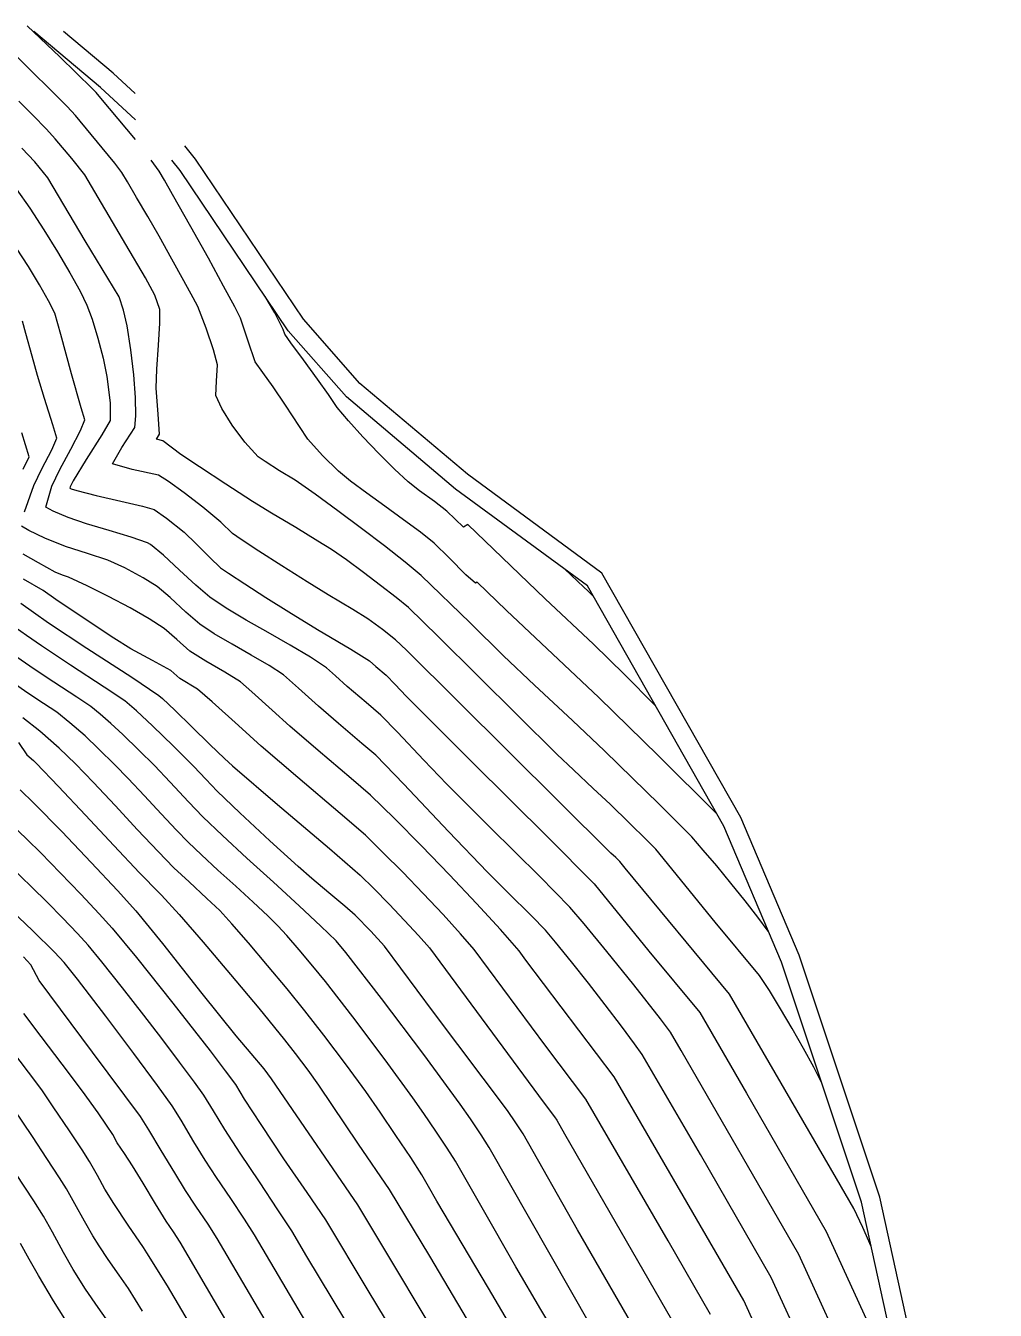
# Model space of a CAD drawing. Header units: millimetres. Extents: x -133 to 63340, y -143 to 109141.
# Drawn here: x 62542.6 to 62583.3, y 108595.9 to 108649.9 of the extents above; entities that cross this region are included whole.
import ezdxf

# ---------------------------------------------------------------- set-up
doc = ezdxf.new("R2010")
doc.units = ezdxf.units.MM
doc.header["$MEASUREMENT"] = 0
doc.layers.add('curve livello 5m', color=7, linetype='Continuous')
doc.layers.add('Strade', color=7, linetype='Continuous')
doc.layers.add('no_plot', color=5, linetype='Continuous', plot=False)

msp = doc.modelspace()

# ---------------------------------------------------------------- linework, layer by layer
at = {"layer": 'curve livello 5m', "color": 2, "flags": 128}
for points in [[(62576.0248, 108605.4727), (62575.6885, 108606.1449), (62575.2635, 108606.9336), (62574.7862, 108607.776), (62574.2932, 108608.6092), (62573.8207, 108609.3704), (62573.405, 108609.9968), (62573.405, 108609.9968), (62571.5382, 108612.2468), (62569.0467, 108615.3092), (62568.6559, 108615.7068), (62567.9454, 108616.4077), (62567.1284, 108617.2015), (62567.1284, 108617.2015), (62566.4226, 108617.8685), (62565.5893, 108618.6473), (62564.9062, 108619.2934), (62564.9062, 108619.2934), (62559.9089, 108624.2531), (62558.6517, 108625.4691), (62558.1387, 108625.8898), (62557.4819, 108626.4023), (62556.7589, 108626.9481), (62556.0472, 108627.4686), (62555.4241, 108627.9055), (62555.4241, 108627.9055), (62554.8479, 108628.2657), (62553.915, 108628.8277), (62552.9037, 108629.4355), (62552.0926, 108629.9333), (62552.0926, 108629.9333), (62550.9774, 108630.6486), (62549.8644, 108631.3785), (62549.0875, 108631.9038), (62549.0875, 108631.9038), (62548.3272, 108632.4772), (62548.0625, 108632.5421), (62548.1915, 108632.7522), (62548.1363, 108633.5951), (62548.0476, 108634.6843), (62548.0476, 108634.6843), (62548.0752, 108635.4934), (62548.1427, 108636.4958), (62548.2016, 108637.4191), (62548.2035, 108637.991), (62548.2035, 108637.991), (62548, 108638.5951), (62547.5989, 108639.3256), (62546.7751, 108640.7318), (62545.0461, 108643.6633), (62544.5114, 108644.3483), (62543.8086, 108645.1764), (62543.8086, 108645.1764), (62543.4352, 108645.5758), (62542.8688, 108646.1616), (62542.2794, 108646.758)], [(62542.4632, 108631.284), (62542.7116, 108631.8027), (62542.41, 108632.8161)], [(62573.2236, 108595.2968), (62572.7431, 108596.3482), (62571.7296, 108598.1062), (62567.2939, 108605.7435), (62563.5873, 108610.6512), (62563.3044, 108611.0342), (62562.5183, 108611.9346), (62561.5149, 108613.0322), (62560.381, 108614.2362), (62559.2033, 108615.4557), (62558.0683, 108616.5998), (62557.0628, 108617.5776), (62556.2448, 108618.2863), (62554.8614, 108619.4623), (62553.6716, 108620.4828), (62552.9255, 108621.1495), (62552.0673, 108621.923), (62551.5936, 108622.3409), (62550.933, 108622.7566), (62550.1308, 108623.2139), (62549.4662, 108623.6316), (62548.9116, 108624.1257), (62548.3817, 108624.5936), (62547.7602, 108624.9901), (62546.951, 108625.4548), (62546.0506, 108625.9363), (62545.1555, 108626.3828), (62544.3621, 108626.7429), (62544.1074, 108626.8238), (62543.8076, 108626.9633), (62543.1105, 108627.3422), (62542.4599, 108627.7201)], [(62565.0289, 108594.6004), (62564.223, 108595.9659), (62563.1617, 108597.7546), (62561.7496, 108600.2412), (62560.6305, 108602.2023), (62560.2789, 108602.7503), (62559.8076, 108603.4595), (62559.3006, 108604.2051), (62558.8416, 108604.8624), (62557.6741, 108606.4607), (62556.312, 108608.2699), (62555.1639, 108609.7473), (62554.6342, 108610.3966), (62554.0628, 108611.0775), (62553.5432, 108611.6798), (62553.169, 108612.0937), (62552.7382, 108612.5163), (62552.1199, 108613.0913), (62551.3956, 108613.7533), (62550.6467, 108614.4369), (62549.9548, 108615.0765), (62549.401, 108615.6067), (62548.9084, 108616.1141), (62548.2639, 108616.7988), (62547.5572, 108617.5552), (62546.8782, 108618.2779), (62546.3166, 108618.8612), (62545.6327, 108619.5367), (62545.0602, 108620.0799), (62544.4254, 108620.6294), (62543.876, 108621.0738), (62543.3196, 108621.4426), (62542.6168, 108621.9053), (62541.8439, 108622.4466)], [(62558.1493, 108591.949), (62554.3779, 108598.1875), (62553.7452, 108599.2657), (62553.1677, 108600.155), (62552.386, 108601.3258), (62551.5798, 108602.5322), (62550.9289, 108603.5283), (62550.4554, 108604.3085), (62550.0514, 108604.9696), (62549.6623, 108605.5154), (62549.0347, 108606.3647), (62548.2865, 108607.3594), (62547.5357, 108608.3415), (62546.64, 108609.4862), (62545.7709, 108610.5738), (62545.189, 108611.278), (62544.7473, 108611.7624), (62544.1172, 108612.4284), (62543.4876, 108613.0763), (62542.814, 108613.7347), (62541.9364, 108614.5709)], [(62547.4755, 108595.8925), (62546.8865, 108596.8445), (62546.4982, 108597.4011), (62546.0329, 108598.0644), (62545.6478, 108598.6415), (62545.381, 108599.0557), (62545.0343, 108599.6724), (62544.6364, 108600.4106), (62544.2871, 108601.0323), (62543.9927, 108601.4929), (62543.4602, 108602.3066), (62542.8494, 108603.2292), (62541.6891, 108604.9549)]]:
    msp.add_lwpolyline(points, dxfattribs=at)
at = {"layer": 'no_plot', "flags": 128}
for points in [[(62547.1793, 108645.1397), (62545.7219, 108646.8789), (62545.5223, 108647.1229), (62545.372, 108647.2783), (62544.0058, 108648.6116), (62542.6219, 108649.9263)], [(62573.7771, 108611.8729), (62573.3379, 108612.4587), (62572.8004, 108613.147), (62572.2092, 108613.8829), (62571.6089, 108614.6115), (62571.0444, 108615.2778), (62570.5602, 108615.827), (62570.5602, 108615.827), (62570.0733, 108616.3269), (62569.1855, 108617.2091), (62568.0688, 108618.3043), (62566.8948, 108619.4428), (62566.8948, 108619.4428), (62565.5461, 108620.7172), (62563.9538, 108622.2054), (62562.6487, 108623.4398), (62562.6487, 108623.4398), (62561.2518, 108624.8262), (62559.1898, 108626.8206), (62558.5083, 108627.3827), (62557.6484, 108628.0603), (62556.6837, 108628.7981), (62555.6877, 108629.5404), (62554.7339, 108630.2319), (62553.8958, 108630.8169), (62553.8958, 108630.8169), (62553.2295, 108631.2225), (62552.6356, 108631.6044), (62552.332, 108631.811), (62552.332, 108631.811), (62551.7755, 108632.4269), (62551.2396, 108633.1406), (62550.8075, 108633.8315), (62550.5619, 108634.3794), (62550.5619, 108634.3794), (62550.5842, 108634.9884), (62550.6225, 108635.6652), (62550.6225, 108635.6652), (62550.4612, 108636.3073), (62550.1554, 108637.2153), (62549.7969, 108638.1168), (62549.7969, 108638.1168), (62549.6052, 108638.4895), (62549.2192, 108639.2004), (62548.7151, 108640.1105), (62548.1691, 108641.0809), (62548.1691, 108641.0809), (62547.6964, 108641.9066), (62547.2287, 108642.7111), (62546.8396, 108643.3691), (62546.6024, 108643.7552), (62546.6024, 108643.7552), (62546.312, 108644.152), (62545.7806, 108644.7862), (62544.6654, 108646.1496), (62544.3123, 108646.523), (62543.8257, 108647.0182), (62543.8257, 108647.0182), (62541.3642, 108649.4369)], [(62578.0984, 108598.6083), (62577.7477, 108599.4133), (62577.3687, 108600.2053), (62577.3687, 108600.2053), (62576.643, 108601.4641), (62572.1522, 108609.2193), (62567.7556, 108614.518), (62567.5333, 108614.7913), (62567.3621, 108614.9602), (62567.1637, 108615.1469), (62558.5661, 108623.68), (62558.1137, 108624.1175), (62557.564, 108624.5513), (62556.9524, 108624.9941), (62556.9524, 108624.9941), (62556.3154, 108625.3874), (62555.2812, 108626.0103), (62554.3925, 108626.5522), (62554.3925, 108626.5522), (62553.3355, 108627.2197), (62552.3625, 108627.8425), (62551.6207, 108628.3259), (62551.2569, 108628.575), (62551.2569, 108628.575), (62550.7649, 108629.0567), (62550.0053, 108629.6862), (62549.2333, 108630.2873), (62548.5717, 108630.7674), (62548.1434, 108631.0337), (62548.1434, 108631.0337), (62547.038, 108631.2757), (62546.2135, 108631.5071), (62546.2135, 108631.5071), (62546.6027, 108632.2018), (62547.1536, 108633.0385), (62547.1536, 108633.0385), (62547.1957, 108633.5248), (62547.1772, 108634.2985), (62547.1059, 108635.257), (62546.9893, 108636.2975), (62546.8351, 108637.3173), (62546.8351, 108637.3173), (62546.6829, 108637.9646), (62546.4994, 108638.5226), (62546.4994, 108638.5226), (62545.0636, 108640.8828), (62543.5025, 108643.5297), (62542.9517, 108644.2032), (62542.41, 108644.7826)], [(62571.6131, 108616.7991), (62569.1478, 108619.2524), (62566.6612, 108621.6841), (62566.6612, 108621.6841), (62562.7678, 108625.3491), (62561.5373, 108626.5321), (62561.4687, 108626.4884), (62561.0707, 108626.8423), (62560.3595, 108627.5629), (62559.7278, 108628.1722), (62559.7278, 108628.1722), (62559.1535, 108628.6316), (62558.4396, 108629.163), (62557.6621, 108629.7264), (62556.8972, 108630.2814), (62556.2208, 108630.7879), (62555.7091, 108631.2058), (62555.7091, 108631.2058), (62555.0387, 108631.8663), (62554.4301, 108632.5474), (62554.4301, 108632.5474), (62554.067, 108633.0832), (62553.4831, 108633.9784), (62552.9727, 108634.7464), (62552.9727, 108634.7464), (62552.5379, 108635.3446), (62552.2146, 108635.7949), (62552.2146, 108635.7949), (62551.9154, 108636.6702), (62551.5938, 108637.6385), (62551.5938, 108637.6385), (62551.3565, 108638.1061), (62550.8839, 108638.9844), (62550.2445, 108640.1487), (62549.5068, 108641.4742), (62548.7393, 108642.8362), (62548.7393, 108642.8362), (62548.3983, 108643.4274), (62548.1711, 108643.806), (62548.1711, 108643.806), (62547.8432, 108644.27)], [(62542.172, 108643.0658), (62542.7351, 108642.2544), (62543.3261, 108641.3516), (62543.9036, 108640.4252), (62544.4263, 108639.5429), (62544.8531, 108638.7727), (62545.1426, 108638.1824), (62545.3609, 108637.5869), (62545.5988, 108636.7953), (62545.8173, 108635.9483), (62545.9772, 108635.1861), (62546.1132, 108634.0741), (62546.1158, 108633.3247), (62545.7719, 108632.7281), (62545.113, 108631.6948), (62544.5599, 108630.7903), (62544.4391, 108630.5453), (62544.4221, 108630.4883), (62544.4835, 108630.4598), (62544.7183, 108630.3852), (62545.5335, 108630.1801), (62546.5595, 108629.9414), (62547.4753, 108629.7258), (62547.9595, 108629.5902), (62548.4865, 108629.2294), (62549.2269, 108628.6344), (62549.2269, 108628.6344), (62549.7303, 108628.1499), (62550.3024, 108627.5661), (62550.7527, 108627.1407), (62551.0905, 108626.9089), (62551.7724, 108626.4644), (62552.6635, 108625.8942), (62553.629, 108625.2853), (62554.8353, 108624.5524), (62556.2347, 108623.7131), (62557.0192, 108623.2283), (62557.284, 108622.9916), (62557.716, 108622.6215), (62558.0906, 108622.2301), (62558.5587, 108621.738), (62561.3163, 108618.9847), (62564.5295, 108615.8102), (62566.4624, 108613.8587), (62566.4624, 108613.8587), (62568.7559, 108611.0251), (62570.8993, 108608.4419), (62572.8572, 108605.0607), (62576.2123, 108599.2411), (62579.486, 108592.0768)], [(62577.3985, 108593.1501), (62575.0559, 108598.2768), (62570.1142, 108606.8487), (62569.662, 108607.6271), (62569.2433, 108608.1816), (62568.1199, 108609.6041), (62566.9926, 108611.0083), (62566.0398, 108612.1741), (62565.4397, 108612.881), (62565.4397, 108612.881), (62564.1742, 108614.1586), (62562.0705, 108616.2369), (62560.2652, 108618.0395), (62560.2652, 108618.0395), (62559.301, 108619.0487), (62558.1892, 108620.2248), (62557.4983, 108620.9402), (62557.4983, 108620.9402), (62556.8765, 108621.4744), (62556.0798, 108622.1553), (62556.0798, 108622.1553), (62555.5812, 108622.6025), (62555.2107, 108622.9325), (62555.2107, 108622.9325), (62554.5304, 108623.388), (62553.6878, 108623.8909), (62552.7637, 108624.4178), (62551.8383, 108624.9453), (62550.9922, 108625.45), (62550.306, 108625.9083), (62550.306, 108625.9083), (62549.7148, 108626.4062), (62549.0275, 108627.0474), (62548.3544, 108627.6735), (62547.8059, 108628.1261), (62547.8059, 108628.1261), (62547.6812, 108628.1927), (62546.9971, 108628.4309), (62546.0766, 108628.7061), (62545.1276, 108628.9885), (62544.3581, 108629.2478), (62544.3581, 108629.2478), (62543.7194, 108629.5191), (62543.4077, 108629.69), (62543.4077, 108629.69), (62543.6701, 108630.5731), (62544.0024, 108631.275), (62544.4572, 108632.1319), (62544.863, 108632.9075), (62545.048, 108633.3654), (62545.048, 108633.3654), (62544.8956, 108633.8585), (62544.4954, 108635.2928), (62544.0429, 108636.9511), (62543.7858, 108637.8422), (62543.7858, 108637.8422), (62543.53, 108638.3552), (62543.144, 108639.0359), (62542.6778, 108639.8022), (62542.1813, 108640.5721)], [(62569.0146, 108621.3732), (62567.7267, 108622.655), (62566.4275, 108623.9253), (62564.3935, 108625.8401), (62561.1525, 108628.9562), (62560.9717, 108628.8411), (62560.2658, 108629.5238), (62559.7434, 108629.9255), (62559.1181, 108630.379), (62558.6363, 108630.7538), (62558.6363, 108630.7538), (62558.0649, 108631.2895), (62557.4091, 108631.9455), (62556.7406, 108632.6467), (62556.1311, 108633.318), (62555.652, 108633.8843), (62555.652, 108633.8843), (62555.2937, 108634.4249), (62554.8302, 108635.0707), (62554.2395, 108635.8752), (62553.7163, 108636.5901), (62553.4557, 108636.9671), (62553.4557, 108636.9671), (62553.3906, 108637.1602), (62553.0344, 108637.8634), (62552.6322, 108638.5412)], [(62542.5195, 108629.4979), (62542.9012, 108630.6009), (62542.9012, 108630.6009), (62543.2412, 108631.2983), (62543.6637, 108632.092), (62543.8798, 108632.584), (62543.8798, 108632.584), (62543.7134, 108633.143), (62543.3633, 108634.2541), (62543.0646, 108635.2207), (62543.0646, 108635.2207), (62542.8354, 108636.0421), (62542.5763, 108636.9917), (62542.4291, 108637.502)], [(62575.311, 108594.2235), (62573.8995, 108597.3125), (62570.9219, 108602.4774), (62568.478, 108606.6853), (62568.156, 108607.1346), (62567.6007, 108607.8776), (62566.9181, 108608.7737), (62566.2144, 108609.6824), (62566.2144, 108609.6824), (62565.502, 108610.582), (62564.8362, 108611.4045), (62564.4169, 108611.9032), (62564.4169, 108611.9032), (62563.8189, 108612.507), (62562.8247, 108613.4892), (62561.9716, 108614.341), (62561.9716, 108614.341), (62560.3369, 108616.052), (62558.4519, 108618.046), (62557.2805, 108619.2589), (62557.2805, 108619.2589), (62556.7005, 108619.7615), (62555.7195, 108620.5954), (62554.8757, 108621.3191), (62554.8757, 108621.3191), (62554.0303, 108622.0771), (62553.4021, 108622.6367), (62553.4021, 108622.6367), (62552.8011, 108623.0331), (62552.0492, 108623.4737), (62551.2463, 108623.9294), (62550.492, 108624.3712), (62549.8861, 108624.77), (62549.8861, 108624.77), (62549.3018, 108625.2743), (62548.6419, 108625.894), (62548.0938, 108626.3599), (62548.0938, 108626.3599), (62547.503, 108626.7217), (62546.7355, 108627.132), (62546.0217, 108627.4678), (62546.0217, 108627.4678), (62545.1578, 108627.7442), (62544.2328, 108628.0358), (62544.2328, 108628.0358), (62543.3724, 108628.3915), (62542.6911, 108628.7085), (62542.3933, 108628.8916)], [(62571.3493, 108595.7488), (62569.57, 108598.844), (62566.1098, 108604.8017), (62564.422, 108607.0364), (62561.4182, 108611.102), (62560.8423, 108611.7617), (62560.1071, 108612.5659), (62559.2763, 108613.4481), (62558.4134, 108614.3416), (62557.5818, 108615.1798), (62556.8451, 108615.8963), (62556.8451, 108615.8963), (62555.7891, 108616.8112), (62554.0034, 108618.3292), (62552.4674, 108619.6465), (62552.4674, 108619.6465), (62551.5044, 108620.5071), (62550.3965, 108621.5057), (62549.785, 108622.0451), (62549.785, 108622.0451), (62549.0462, 108622.4933), (62548.6696, 108622.8274), (62547.8947, 108623.2458), (62546.9783, 108623.7318), (62546.9783, 108623.7318), (62546.2659, 108624.1863), (62545.101, 108624.9555), (62543.833, 108625.8087), (62543.833, 108625.8087), (62543.302, 108626.1806), (62542.4721, 108626.6587)], [(62566.4162, 108625.9474), (62566.1939, 108626.1666), (62566.0191, 108626.3311), (62565.2322, 108627.0877)], [(62542.3612, 108625.6507), (62542.8895, 108625.2819), (62543.529, 108624.8329), (62545.1425, 108623.7654), (62547.0201, 108622.5388), (62548.1553, 108621.7779), (62548.3151, 108621.6437), (62548.8332, 108621.1514), (62549.5494, 108620.4492), (62550.2988, 108619.7133), (62550.9169, 108619.12), (62551.2633, 108618.8103), (62553.1453, 108617.1961), (62555.3335, 108615.336), (62556.6273, 108614.2149), (62557.1974, 108613.6582), (62557.8426, 108613.0023), (62558.4933, 108612.3202), (62559.0796, 108611.685), (62559.5321, 108611.1698), (62564.3561, 108604.6405), (62564.7945, 108604.0583), (62564.8872, 108603.9204), (62565.2107, 108603.352), (62569.7022, 108595.5383)], [(62568.0552, 108595.3278), (62565.7643, 108599.3131), (62563.4683, 108603.3477), (62563.1656, 108603.8102), (62562.8102, 108604.3264), (62562.8102, 108604.3264), (62559.6991, 108608.4586), (62557.6459, 108611.2376), (62557.0669, 108611.8718), (62556.4096, 108612.5336), (62556.4096, 108612.5336), (62555.9762, 108612.9148), (62555.3073, 108613.4814), (62554.5914, 108614.0864), (62554.0171, 108614.5832), (62554.0171, 108614.5832), (62552.8258, 108615.6674), (62551.567, 108616.8411), (62550.6183, 108617.752), (62550.6183, 108617.752), (62550.1428, 108618.253), (62549.6329, 108618.7918), (62549.6329, 108618.7918), (62548.7818, 108619.638), (62547.8919, 108620.5012), (62547.2301, 108621.1225), (62547.2301, 108621.1225), (62546.7289, 108621.5432), (62545.8691, 108622.1195), (62544.447, 108623.0485), (62543.2249, 108623.857), (62543.2249, 108623.857), (62542.605, 108624.2902), (62541.8877, 108624.7977)], [(62566.318, 108595.2743), (62562.0494, 108602.775), (62561.7077, 108603.3035), (62561.2546, 108603.9773), (62560.8259, 108604.5944), (62560.8259, 108604.5944), (62559.3019, 108606.6806), (62557.5239, 108609.0423), (62556.0252, 108610.9709), (62556.0252, 108610.9709), (62555.6148, 108611.4536), (62554.9739, 108612.0822), (62554.0541, 108612.9376), (62552.9767, 108613.9224), (62551.8628, 108614.9392), (62550.8334, 108615.8906), (62550.0097, 108616.6793), (62550.0097, 108616.6793), (62549.4087, 108617.3066), (62548.6389, 108618.1297), (62547.9747, 108618.8265), (62547.9747, 108618.8265), (62547.3267, 108619.4708), (62546.6491, 108620.1281), (62546.1452, 108620.6012), (62546.1452, 108620.6012), (62545.6934, 108620.9922), (62545.3025, 108621.3085), (62545.3025, 108621.3085), (62544.7181, 108621.7002), (62543.7515, 108622.3316), (62542.9208, 108622.8812), (62542.9208, 108622.8812), (62542.0094, 108623.5103)], [(62563.6611, 108594.0704), (62562.0148, 108596.8597), (62559.8468, 108600.5136), (62559.4925, 108601.1375), (62559.2116, 108601.6296), (62559.2116, 108601.6296), (62558.7489, 108602.3509), (62558.1286, 108603.2841), (62557.4613, 108604.2654), (62556.8573, 108605.1305), (62556.8573, 108605.1305), (62556.0463, 108606.2407), (62555.1001, 108607.4975), (62554.3025, 108608.5238), (62554.3025, 108608.5238), (62553.5535, 108609.445), (62552.7352, 108610.4276), (62551.9334, 108611.3707), (62551.2341, 108612.1731), (62550.7232, 108612.7338), (62550.7232, 108612.7338), (62550.1856, 108613.245), (62549.4307, 108613.9345), (62548.7924, 108614.534), (62548.7924, 108614.534), (62548.1322, 108615.2141), (62547.2683, 108616.1317), (62546.3212, 108617.1456), (62545.4111, 108618.1141), (62544.6584, 108618.8959), (62544.6584, 108618.8959), (62543.9752, 108619.5586), (62543.1574, 108620.2666), (62542.4496, 108620.8391)], [(62542.2704, 108619.792), (62542.609, 108619.2733), (62542.8903, 108619.0373), (62543.0003, 108618.9306), (62543.944, 108617.9503), (62545.0851, 108616.7359), (62546.2727, 108615.4647), (62547.3559, 108614.314), (62548.1838, 108613.4613), (62548.2775, 108613.374), (62549.0145, 108612.565), (62550.0233, 108611.4073), (62551.18, 108610.0468), (62552.3606, 108608.6292), (62553.4412, 108607.3003), (62553.8882, 108606.7251), (62554.4185, 108606.0207), (62554.873, 108605.3985), (62556.5448, 108602.9126), (62557.8458, 108601.0109), (62559.5347, 108598.2001), (62562.2933, 108593.5403)], [(62542.3368, 108617.8047), (62542.9138, 108617.2507), (62544.0843, 108616.0509), (62545.3225, 108614.7546), (62546.4277, 108613.5741), (62547.199, 108612.7216), (62548.3127, 108611.3456), (62549.9672, 108609.2527), (62551.4016, 108607.4627), (62552.027, 108606.7284), (62552.5799, 108606.0767), (62552.8887, 108605.6666), (62553.2493, 108605.1304), (62556.5067, 108600.3691), (62560.7353, 108593.3314)], [(62541.9095, 108616.4031), (62542.6331, 108615.7157), (62543.2007, 108615.1635), (62544.0183, 108614.3254), (62544.8833, 108613.4199), (62545.6553, 108612.5953), (62546.194, 108611.9998), (62547.2176, 108610.7609), (62548.7467, 108608.8474), (62550.3226, 108606.8335), (62550.9526, 108606.0027), (62551.3799, 108605.4163), (62551.7487, 108604.8106), (62552.4504, 108603.7371), (62553.406, 108602.3022), (62554.3821, 108600.8778), (62555.1677, 108599.7272), (62556.9525, 108596.7567), (62559.5382, 108592.4797)], [(62554.5153, 108595.1321), (62552.1819, 108599.1087), (62551.7569, 108599.7632), (62551.1816, 108600.625), (62550.5882, 108601.5129), (62550.1091, 108602.246), (62550.1091, 108602.246), (62549.6378, 108603.0172), (62549.0965, 108603.919), (62548.7229, 108604.5228), (62548.7229, 108604.5228), (62548.1082, 108605.3851), (62547.1168, 108606.7268), (62545.9349, 108608.2981), (62544.7489, 108609.8494), (62544.7489, 108609.8494), (62544.184, 108610.5562), (62543.7745, 108610.9891), (62542.861, 108611.882), (62541.6709, 108613.016)], [(62554.6528, 108592.0768), (62550.6187, 108598.9517), (62550.2296, 108599.5467), (62549.7195, 108600.309), (62549.2893, 108600.9637), (62549.2893, 108600.9637), (62548.8278, 108601.7147), (62548.2668, 108602.6486), (62547.7433, 108603.5181), (62547.3945, 108604.076), (62547.3945, 108604.076), (62545.3783, 108606.7784), (62543.1309, 108609.7928), (62542.7835, 108610.4493), (62542.4778, 108610.7884)], [(62551.9485, 108593.8644), (62549.0554, 108598.7947), (62548.7727, 108599.2233), (62548.4696, 108599.6814), (62548.4696, 108599.6814), (62548.0273, 108600.4024), (62547.5066, 108601.268), (62547.0575, 108602.0006), (62547.0575, 108602.0006), (62546.7135, 108602.5225), (62546.4156, 108602.9768), (62546.4156, 108602.9768), (62546.2217, 108603.3272), (62545.9668, 108603.7167), (62545.6148, 108604.2359), (62544.9477, 108605.1438), (62544.0927, 108606.2768), (62543.2152, 108607.4332), (62542.481, 108608.4115)], [(62549.5936, 108595.1564), (62548.5232, 108596.9559), (62547.6597, 108598.3515), (62547.6597, 108598.3515), (62547.5104, 108598.5649), (62546.8729, 108599.5157), (62546.2758, 108600.4236), (62545.8983, 108601.0162), (62545.8983, 108601.0162), (62545.5772, 108601.5963), (62545.2544, 108602.1797), (62545.2544, 108602.1797), (62544.936, 108602.6734), (62544.4081, 108603.4729), (62544.4081, 108603.4729), (62543.7251, 108604.4888), (62543.2393, 108605.1969), (62543.2393, 108605.1969), (62542.6873, 108605.9446), (62541.9899, 108606.8656)], [(62546.1133, 108595.3374), (62545.6153, 108596.0508), (62545.073, 108596.8242), (62545.073, 108596.8242), (62544.5605, 108597.6431), (62544.1562, 108598.367), (62543.693, 108599.2211), (62543.3199, 108599.8848), (62543.3199, 108599.8848), (62542.9043, 108600.5349), (62542.1527, 108601.6833)], [(62544.5205, 108595.0847), (62543.7394, 108596.3327), (62543.0986, 108597.3895), (62543.0986, 108597.3895), (62542.715, 108598.0838), (62542.3526, 108598.7374)]]:
    msp.add_lwpolyline(points, dxfattribs=at)
at = {"layer": 'Strade', "color": 2, "linetype": 'Continuous', "flags": 128}
for points in [[(62547.1756, 108645.976), (62545.7091, 108647.335), (62542.9123, 108649.6826)], [(62547.1707, 108647.0713), (62546.2384, 108647.9352), (62544.15, 108649.6882)], [(62583.318, 108577.7812), (62581.3012, 108584.074), (62580.3342, 108592.1805), (62578.4601, 108600.6844), (62575.0787, 108610.8535), (62572.6225, 108616.6418), (62566.7832, 108626.9209), (62561.1283, 108631.0741), (62556.612, 108634.8929), (62554.2355, 108637.594), (62549.7076, 108644.3112), (62549.2483, 108644.8784)], [(62582.6851, 108577.1347), (62580.5159, 108583.903), (62579.5445, 108592.0467), (62577.6878, 108600.4715), (62574.3297, 108610.5706), (62571.9041, 108616.2868), (62566.1719, 108626.3773), (62560.6327, 108630.4456), (62556.0503, 108634.3201), (62553.6009, 108637.1042), (62549.0638, 108643.835), (62548.7085, 108644.2739)]]:
    msp.add_lwpolyline(points, dxfattribs=at)

doc.saveas('drawing.dxf')
